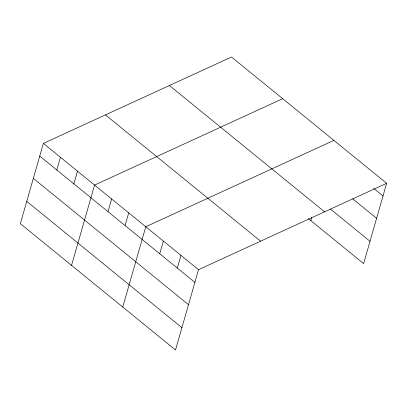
<?xml version="1.0" encoding="UTF-8"?>
<svg xmlns="http://www.w3.org/2000/svg" width="407" height="407" viewBox="0 0 407 407"><rect width="100%" height="100%" fill="white"/><g stroke="black" fill="none" stroke-linecap="round" stroke-linejoin="round"><path stroke-width="0.61" d="M43.371 143.401L20.35 223.687L175.509 349.984L198.53 269.699L386.65 183.313L231.491 57.016L43.371 143.401L198.53 269.699M56.802 169.978L60.44 157.29M73.87 183.872L77.508 171.184M71.551 265.364L94.572 185.078L282.697 98.692M108.003 211.66L111.64 198.972M125.071 225.549L128.709 212.861M122.751 307.041L145.777 226.755L333.898 140.374M159.722 253.759L163.36 241.071M177.304 268.071L180.942 255.382M310.877 220.66L311.742 217.643M386.65 183.313L363.629 263.599L308.435 218.676M373.733 188.446L383.012 196.001M352.681 198.83L376.617 218.31M330.459 209.086L370.024 241.295M169.414 85.521L324.572 211.823M105.454 114.891L260.607 241.193M39.733 156.09L194.892 282.387M33.338 178.393L188.492 304.695M26.745 201.379L181.904 327.676"/></g></svg>
